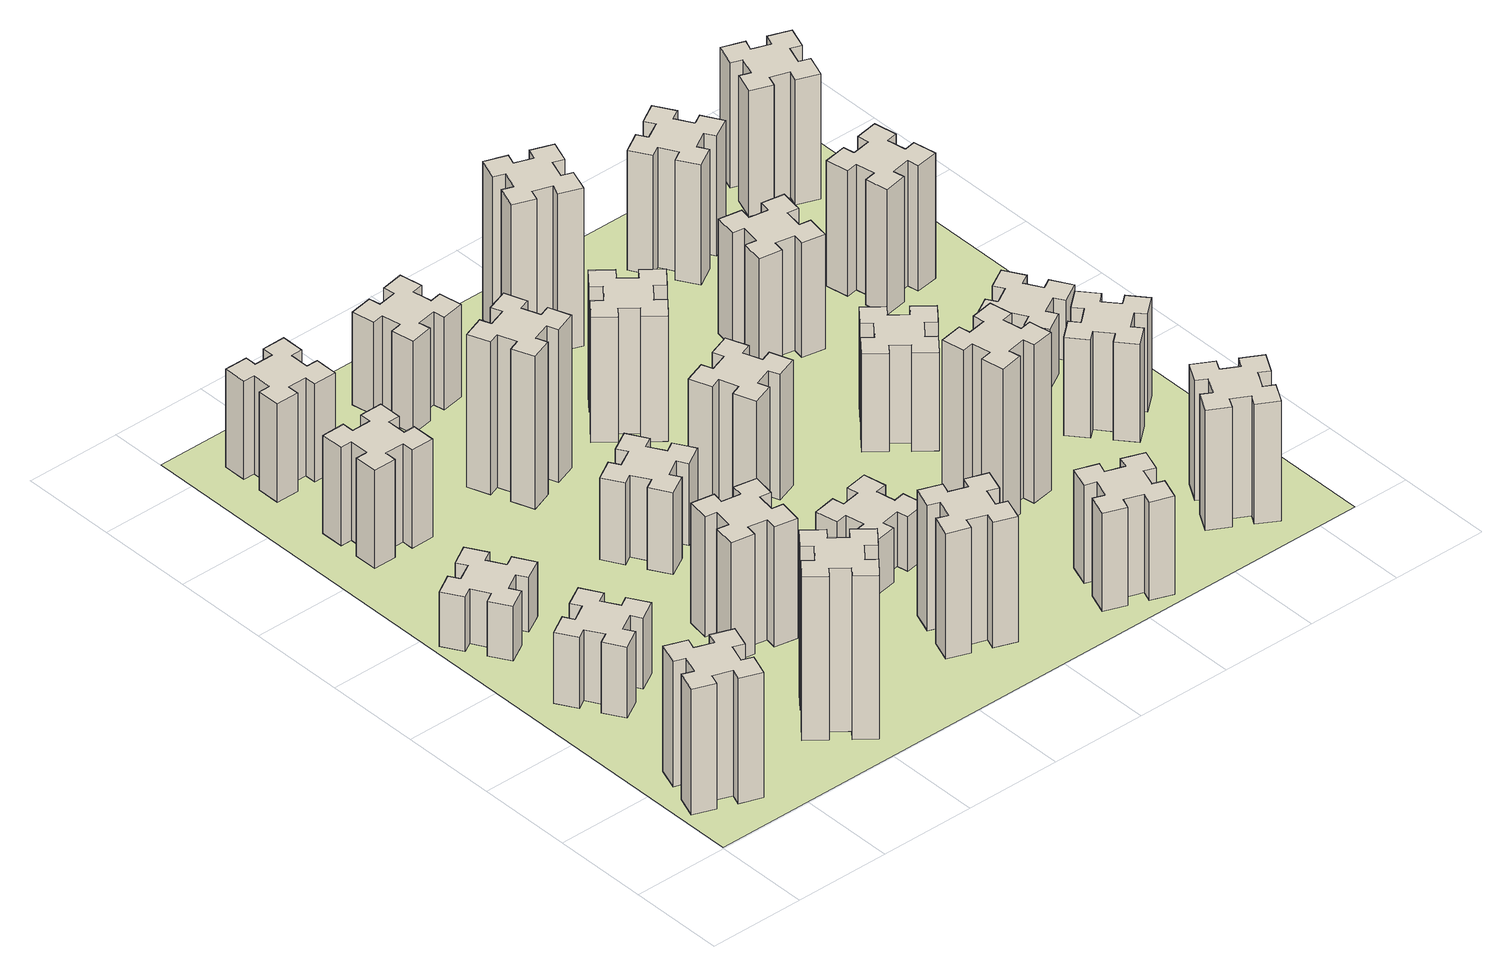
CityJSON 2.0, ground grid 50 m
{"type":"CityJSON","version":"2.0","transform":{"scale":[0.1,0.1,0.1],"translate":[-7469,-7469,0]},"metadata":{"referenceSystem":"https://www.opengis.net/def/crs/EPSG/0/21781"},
"CityObjects":{
"building1":{"type":"Building","attributes":{"class":"1000","function":"1000","usage":"1000","yearOfConstruction":2016,"roofType":"1000","measuredHeight":69,"storeysAboveGround":30,"storeysBelowGround":0},"geometry":[{"type":"Solid","lod":"1","boundaries":[[[[0,1,2,3,4,5,6,7,8,9,10,11,12,13,14,15,16,17,18,19]],[[17,16,20,21]],[[16,15,22,20]],[[15,14,23,22]],[[14,13,24,23]],[[13,12,25,24]],[[12,11,26,25]],[[11,10,27,26]],[[10,9,28,27]],[[9,8,29,28]],[[8,7,30,29]],[[7,6,31,30]],[[6,5,32,31]],[[5,4,33,32]],[[4,3,34,33]],[[3,2,35,34]],[[2,1,36,35]],[[1,0,37,36]],[[0,19,38,37]],[[19,18,39,38]],[[18,17,21,39]],[[24,25,26,27,28,29,30,31,32,33,34,35,36,37,38,39,21,20,22,23]]]]}]},
"building2":{"type":"Building","attributes":{"class":"1000","function":"1000","usage":"1000","yearOfConstruction":2016,"roofType":"1000","measuredHeight":39,"storeysAboveGround":30,"storeysBelowGround":0},"geometry":[{"type":"Solid","lod":"1","boundaries":[[[[40,41,42,43,44,45,46,47,48,49,50,51,52,53,54,55,56,57,58,59]],[[57,56,60,61]],[[56,55,62,60]],[[55,54,63,62]],[[54,53,64,63]],[[53,52,65,64]],[[52,51,66,65]],[[51,50,67,66]],[[50,49,68,67]],[[49,48,69,68]],[[48,47,70,69]],[[47,46,71,70]],[[46,45,72,71]],[[45,44,73,72]],[[44,43,74,73]],[[43,42,75,74]],[[42,41,76,75]],[[41,40,77,76]],[[40,59,78,77]],[[59,58,79,78]],[[58,57,61,79]],[[64,65,66,67,68,69,70,71,72,73,74,75,76,77,78,79,61,60,62,63]]]]}]},
"building3":{"type":"Building","attributes":{"class":"1000","function":"1000","usage":"1000","yearOfConstruction":2016,"roofType":"1000","measuredHeight":30,"storeysAboveGround":30,"storeysBelowGround":0},"geometry":[{"type":"Solid","lod":"1","boundaries":[[[[80,81,82,83,84,85,86,87,88,89,90,91,92,93,94,95,96,97,98,99]],[[97,96,100,101]],[[96,95,102,100]],[[95,94,103,102]],[[94,93,104,103]],[[93,92,105,104]],[[92,91,106,105]],[[91,90,107,106]],[[90,89,108,107]],[[89,88,109,108]],[[88,87,110,109]],[[87,86,111,110]],[[86,85,112,111]],[[85,84,113,112]],[[84,83,114,113]],[[83,82,115,114]],[[82,81,116,115]],[[81,80,117,116]],[[80,99,118,117]],[[99,98,119,118]],[[98,97,101,119]],[[104,105,106,107,108,109,110,111,112,113,114,115,116,117,118,119,101,100,102,103]]]]}]},
"building4":{"type":"Building","attributes":{"class":"1000","function":"1000","usage":"1000","yearOfConstruction":2016,"roofType":"1000","measuredHeight":90,"storeysAboveGround":30,"storeysBelowGround":0},"geometry":[{"type":"Solid","lod":"1","boundaries":[[[[120,121,122,123,124,125,126,127,128,129,130,131,132,133,134,135,136,137,138,139]],[[137,136,140,141]],[[136,135,142,140]],[[135,134,143,142]],[[134,133,144,143]],[[133,132,145,144]],[[132,131,146,145]],[[131,130,147,146]],[[130,129,148,147]],[[129,128,149,148]],[[128,127,150,149]],[[127,126,151,150]],[[126,125,152,151]],[[125,124,153,152]],[[124,123,154,153]],[[123,122,155,154]],[[122,121,156,155]],[[121,120,157,156]],[[120,139,158,157]],[[139,138,159,158]],[[138,137,141,159]],[[144,145,146,147,148,149,150,151,152,153,154,155,156,157,158,159,141,140,142,143]]]]}]},
"building5":{"type":"Building","attributes":{"class":"1000","function":"1000","usage":"1000","yearOfConstruction":2016,"roofType":"1000","measuredHeight":54,"storeysAboveGround":30,"storeysBelowGround":0},"geometry":[{"type":"Solid","lod":"1","boundaries":[[[[160,161,162,163,164,165,166,167,168,169,170,171,172,173,174,175,176,177,178,179]],[[177,176,180,181]],[[176,175,182,180]],[[175,174,183,182]],[[174,173,184,183]],[[173,172,185,184]],[[172,171,186,185]],[[171,170,187,186]],[[170,169,188,187]],[[169,168,189,188]],[[168,167,190,189]],[[167,166,191,190]],[[166,165,192,191]],[[165,164,193,192]],[[164,163,194,193]],[[163,162,195,194]],[[162,161,196,195]],[[161,160,197,196]],[[160,179,198,197]],[[179,178,199,198]],[[178,177,181,199]],[[184,185,186,187,188,189,190,191,192,193,194,195,196,197,198,199,181,180,182,183]]]]}]},
"building6":{"type":"Building","attributes":{"class":"1000","function":"1000","usage":"1000","yearOfConstruction":2016,"roofType":"1000","measuredHeight":54,"storeysAboveGround":30,"storeysBelowGround":0},"geometry":[{"type":"Solid","lod":"1","boundaries":[[[[200,201,202,203,204,205,206,207,208,209,210,211,212,213,214,215,216,217,218,219]],[[217,216,220,221]],[[216,215,222,220]],[[215,214,223,222]],[[214,213,224,223]],[[213,212,225,224]],[[212,211,226,225]],[[211,210,227,226]],[[210,209,228,227]],[[209,208,229,228]],[[208,207,230,229]],[[207,206,231,230]],[[206,205,232,231]],[[205,204,233,232]],[[204,203,234,233]],[[203,202,235,234]],[[202,201,236,235]],[[201,200,237,236]],[[200,219,238,237]],[[219,218,239,238]],[[218,217,221,239]],[[224,225,226,227,228,229,230,231,232,233,234,235,236,237,238,239,221,220,222,223]]]]}]},
"building7":{"type":"Building","attributes":{"class":"1000","function":"1000","usage":"1000","yearOfConstruction":2016,"roofType":"1000","measuredHeight":66,"storeysAboveGround":30,"storeysBelowGround":0},"geometry":[{"type":"Solid","lod":"1","boundaries":[[[[240,241,242,243,244,245,246,247,248,249,250,251,252,253,254,255,256,257,258,259]],[[257,256,260,261]],[[256,255,262,260]],[[255,254,263,262]],[[254,253,264,263]],[[253,252,265,264]],[[252,251,266,265]],[[251,250,267,266]],[[250,249,268,267]],[[249,248,269,268]],[[248,247,270,269]],[[247,246,271,270]],[[246,245,272,271]],[[245,244,273,272]],[[244,243,274,273]],[[243,242,275,274]],[[242,241,276,275]],[[241,240,277,276]],[[240,259,278,277]],[[259,258,279,278]],[[258,257,261,279]],[[264,265,266,267,268,269,270,271,272,273,274,275,276,277,278,279,261,260,262,263]]]]}]},
"building8":{"type":"Building","attributes":{"class":"1000","function":"1000","usage":"1000","yearOfConstruction":2016,"roofType":"1000","measuredHeight":45,"storeysAboveGround":30,"storeysBelowGround":0},"geometry":[{"type":"Solid","lod":"1","boundaries":[[[[280,281,282,283,284,285,286,287,288,289,290,291,292,293,294,295,296,297,298,299]],[[297,296,300,301]],[[296,295,302,300]],[[295,294,303,302]],[[294,293,304,303]],[[293,292,305,304]],[[292,291,306,305]],[[291,290,307,306]],[[290,289,308,307]],[[289,288,309,308]],[[288,287,310,309]],[[287,286,311,310]],[[286,285,312,311]],[[285,284,313,312]],[[284,283,314,313]],[[283,282,315,314]],[[282,281,316,315]],[[281,280,317,316]],[[280,299,318,317]],[[299,298,319,318]],[[298,297,301,319]],[[304,305,306,307,308,309,310,311,312,313,314,315,316,317,318,319,301,300,302,303]]]]}]},
"building9":{"type":"Building","attributes":{"class":"1000","function":"1000","usage":"1000","yearOfConstruction":2016,"roofType":"1000","measuredHeight":84,"storeysAboveGround":30,"storeysBelowGround":0},"geometry":[{"type":"Solid","lod":"1","boundaries":[[[[320,321,322,323,324,325,326,327,328,329,330,331,332,333,334,335,336,337,338,339]],[[337,336,340,341]],[[336,335,342,340]],[[335,334,343,342]],[[334,333,344,343]],[[333,332,345,344]],[[332,331,346,345]],[[331,330,347,346]],[[330,329,348,347]],[[329,328,349,348]],[[328,327,350,349]],[[327,326,351,350]],[[326,325,352,351]],[[325,324,353,352]],[[324,323,354,353]],[[323,322,355,354]],[[322,321,356,355]],[[321,320,357,356]],[[320,339,358,357]],[[339,338,359,358]],[[338,337,341,359]],[[344,345,346,347,348,349,350,351,352,353,354,355,356,357,358,359,341,340,342,343]]]]}]},
"building10":{"type":"Building","attributes":{"class":"1000","function":"1000","usage":"1000","yearOfConstruction":2016,"roofType":"1000","measuredHeight":69,"storeysAboveGround":30,"storeysBelowGround":0},"geometry":[{"type":"Solid","lod":"1","boundaries":[[[[360,361,362,363,364,365,366,367,368,369,370,371,372,373,374,375,376,377,378,379]],[[377,376,380,381]],[[376,375,382,380]],[[375,374,383,382]],[[374,373,384,383]],[[373,372,385,384]],[[372,371,386,385]],[[371,370,387,386]],[[370,369,388,387]],[[369,368,389,388]],[[368,367,390,389]],[[367,366,391,390]],[[366,365,392,391]],[[365,364,393,392]],[[364,363,394,393]],[[363,362,395,394]],[[362,361,396,395]],[[361,360,397,396]],[[360,379,398,397]],[[379,378,399,398]],[[378,377,381,399]],[[384,385,386,387,388,389,390,391,392,393,394,395,396,397,398,399,381,380,382,383]]]]}]},
"building11":{"type":"Building","attributes":{"class":"1000","function":"1000","usage":"1000","yearOfConstruction":2016,"roofType":"1000","measuredHeight":51,"storeysAboveGround":30,"storeysBelowGround":0},"geometry":[{"type":"Solid","lod":"1","boundaries":[[[[400,401,402,403,404,405,406,407,408,409,410,411,412,413,414,415,416,417,418,419]],[[417,416,420,421]],[[416,415,422,420]],[[415,414,423,422]],[[414,413,424,423]],[[413,412,425,424]],[[412,411,426,425]],[[411,410,427,426]],[[410,409,428,427]],[[409,408,429,428]],[[408,407,430,429]],[[407,406,431,430]],[[406,405,432,431]],[[405,404,433,432]],[[404,403,434,433]],[[403,402,435,434]],[[402,401,436,435]],[[401,400,437,436]],[[400,419,438,437]],[[419,418,439,438]],[[418,417,421,439]],[[424,425,426,427,428,429,430,431,432,433,434,435,436,437,438,439,421,420,422,423]]]]}]},
"building12":{"type":"Building","attributes":{"class":"1000","function":"1000","usage":"1000","yearOfConstruction":2016,"roofType":"1000","measuredHeight":30,"storeysAboveGround":30,"storeysBelowGround":0},"geometry":[{"type":"Solid","lod":"1","boundaries":[[[[440,441,442,443,444,445,446,447,448,449,450,451,452,453,454,455,456,457,458,459]],[[457,456,460,461]],[[456,455,462,460]],[[455,454,463,462]],[[454,453,464,463]],[[453,452,465,464]],[[452,451,466,465]],[[451,450,467,466]],[[450,449,468,467]],[[449,448,469,468]],[[448,447,470,469]],[[447,446,471,470]],[[446,445,472,471]],[[445,444,473,472]],[[444,443,474,473]],[[443,442,475,474]],[[442,441,476,475]],[[441,440,477,476]],[[440,459,478,477]],[[459,458,479,478]],[[458,457,461,479]],[[464,465,466,467,468,469,470,471,472,473,474,475,476,477,478,479,461,460,462,463]]]]}]},
"building13":{"type":"Building","attributes":{"class":"1000","function":"1000","usage":"1000","yearOfConstruction":2016,"roofType":"1000","measuredHeight":69,"storeysAboveGround":30,"storeysBelowGround":0},"geometry":[{"type":"Solid","lod":"1","boundaries":[[[[480,481,482,483,484,485,486,487,488,489,490,491,492,493,494,495,496,497,498,499]],[[497,496,500,501]],[[496,495,502,500]],[[495,494,503,502]],[[494,493,504,503]],[[493,492,505,504]],[[492,491,506,505]],[[491,490,507,506]],[[490,489,508,507]],[[489,488,509,508]],[[488,487,510,509]],[[487,486,511,510]],[[486,485,512,511]],[[485,484,513,512]],[[484,483,514,513]],[[483,482,515,514]],[[482,481,516,515]],[[481,480,517,516]],[[480,499,518,517]],[[499,498,519,518]],[[498,497,501,519]],[[504,505,506,507,508,509,510,511,512,513,514,515,516,517,518,519,501,500,502,503]]]]}]},
"building14":{"type":"Building","attributes":{"class":"1000","function":"1000","usage":"1000","yearOfConstruction":2016,"roofType":"1000","measuredHeight":69,"storeysAboveGround":30,"storeysBelowGround":0},"geometry":[{"type":"Solid","lod":"1","boundaries":[[[[520,521,522,523,524,525,526,527,528,529,530,531,532,533,534,535,536,537,538,539]],[[537,536,540,541]],[[536,535,542,540]],[[535,534,543,542]],[[534,533,544,543]],[[533,532,545,544]],[[532,531,546,545]],[[531,530,547,546]],[[530,529,548,547]],[[529,528,549,548]],[[528,527,550,549]],[[527,526,551,550]],[[526,525,552,551]],[[525,524,553,552]],[[524,523,554,553]],[[523,522,555,554]],[[522,521,556,555]],[[521,520,557,556]],[[520,539,558,557]],[[539,538,559,558]],[[538,537,541,559]],[[544,545,546,547,548,549,550,551,552,553,554,555,556,557,558,559,541,540,542,543]]]]}]},
"building15":{"type":"Building","attributes":{"class":"1000","function":"1000","usage":"1000","yearOfConstruction":2016,"roofType":"1000","measuredHeight":54,"storeysAboveGround":30,"storeysBelowGround":0},"geometry":[{"type":"Solid","lod":"1","boundaries":[[[[560,561,562,563,564,565,566,567,568,569,570,571,572,573,574,575,576,577,578,579]],[[577,576,580,581]],[[576,575,582,580]],[[575,574,583,582]],[[574,573,584,583]],[[573,572,585,584]],[[572,571,586,585]],[[571,570,587,586]],[[570,569,588,587]],[[569,568,589,588]],[[568,567,590,589]],[[567,566,591,590]],[[566,565,592,591]],[[565,564,593,592]],[[564,563,594,593]],[[563,562,595,594]],[[562,561,596,595]],[[561,560,597,596]],[[560,579,598,597]],[[579,578,599,598]],[[578,577,581,599]],[[584,585,586,587,588,589,590,591,592,593,594,595,596,597,598,599,581,580,582,583]]]]}]},
"building16":{"type":"Building","attributes":{"class":"1000","function":"1000","usage":"1000","yearOfConstruction":2016,"roofType":"1000","measuredHeight":87,"storeysAboveGround":30,"storeysBelowGround":0},"geometry":[{"type":"Solid","lod":"1","boundaries":[[[[600,601,602,603,604,605,606,607,608,609,610,611,612,613,614,615,616,617,618,619]],[[617,616,620,621]],[[616,615,622,620]],[[615,614,623,622]],[[614,613,624,623]],[[613,612,625,624]],[[612,611,626,625]],[[611,610,627,626]],[[610,609,628,627]],[[609,608,629,628]],[[608,607,630,629]],[[607,606,631,630]],[[606,605,632,631]],[[605,604,633,632]],[[604,603,634,633]],[[603,602,635,634]],[[602,601,636,635]],[[601,600,637,636]],[[600,619,638,637]],[[619,618,639,638]],[[618,617,621,639]],[[624,625,626,627,628,629,630,631,632,633,634,635,636,637,638,639,621,620,622,623]]]]}]},
"building17":{"type":"Building","attributes":{"class":"1000","function":"1000","usage":"1000","yearOfConstruction":2016,"roofType":"1000","measuredHeight":87,"storeysAboveGround":30,"storeysBelowGround":0},"geometry":[{"type":"Solid","lod":"1","boundaries":[[[[640,641,642,643,644,645,646,647,648,649,650,651,652,653,654,655,656,657,658,659]],[[657,656,660,661]],[[656,655,662,660]],[[655,654,663,662]],[[654,653,664,663]],[[653,652,665,664]],[[652,651,666,665]],[[651,650,667,666]],[[650,649,668,667]],[[649,648,669,668]],[[648,647,670,669]],[[647,646,671,670]],[[646,645,672,671]],[[645,644,673,672]],[[644,643,674,673]],[[643,642,675,674]],[[642,641,676,675]],[[641,640,677,676]],[[640,659,678,677]],[[659,658,679,678]],[[658,657,661,679]],[[664,665,666,667,668,669,670,671,672,673,674,675,676,677,678,679,661,660,662,663]]]]}]},
"building18":{"type":"Building","attributes":{"class":"1000","function":"1000","usage":"1000","yearOfConstruction":2016,"roofType":"1000","measuredHeight":54,"storeysAboveGround":30,"storeysBelowGround":0},"geometry":[{"type":"Solid","lod":"1","boundaries":[[[[680,681,682,683,684,685,686,687,688,689,690,691,692,693,694,695,696,697,698,699]],[[697,696,700,701]],[[696,695,702,700]],[[695,694,703,702]],[[694,693,704,703]],[[693,692,705,704]],[[692,691,706,705]],[[691,690,707,706]],[[690,689,708,707]],[[689,688,709,708]],[[688,687,710,709]],[[687,686,711,710]],[[686,685,712,711]],[[685,684,713,712]],[[684,683,714,713]],[[683,682,715,714]],[[682,681,716,715]],[[681,680,717,716]],[[680,699,718,717]],[[699,698,719,718]],[[698,697,701,719]],[[704,705,706,707,708,709,710,711,712,713,714,715,716,717,718,719,701,700,702,703]]]]}]},
"building19":{"type":"Building","attributes":{"class":"1000","function":"1000","usage":"1000","yearOfConstruction":2016,"roofType":"1000","measuredHeight":63,"storeysAboveGround":30,"storeysBelowGround":0},"geometry":[{"type":"Solid","lod":"1","boundaries":[[[[720,721,722,723,724,725,726,727,728,729,730,731,732,733,734,735,736,737,738,739]],[[737,736,740,741]],[[736,735,742,740]],[[735,734,743,742]],[[734,733,744,743]],[[733,732,745,744]],[[732,731,746,745]],[[731,730,747,746]],[[730,729,748,747]],[[729,728,749,748]],[[728,727,750,749]],[[727,726,751,750]],[[726,725,752,751]],[[725,724,753,752]],[[724,723,754,753]],[[723,722,755,754]],[[722,721,756,755]],[[721,720,757,756]],[[720,739,758,757]],[[739,738,759,758]],[[738,737,741,759]],[[744,745,746,747,748,749,750,751,752,753,754,755,756,757,758,759,741,740,742,743]]]]}]},
"building20":{"type":"Building","attributes":{"class":"1000","function":"1000","usage":"1000","yearOfConstruction":2016,"roofType":"1000","measuredHeight":66,"storeysAboveGround":30,"storeysBelowGround":0},"geometry":[{"type":"Solid","lod":"1","boundaries":[[[[760,761,762,763,764,765,766,767,768,769,770,771,772,773,774,775,776,777,778,779]],[[777,776,780,781]],[[776,775,782,780]],[[775,774,783,782]],[[774,773,784,783]],[[773,772,785,784]],[[772,771,786,785]],[[771,770,787,786]],[[770,769,788,787]],[[769,768,789,788]],[[768,767,790,789]],[[767,766,791,790]],[[766,765,792,791]],[[765,764,793,792]],[[764,763,794,793]],[[763,762,795,794]],[[762,761,796,795]],[[761,760,797,796]],[[760,779,798,797]],[[779,778,799,798]],[[778,777,781,799]],[[784,785,786,787,788,789,790,791,792,793,794,795,796,797,798,799,781,780,782,783]]]]}]},
"building21":{"type":"Building","attributes":{"class":"1000","function":"1000","usage":"1000","yearOfConstruction":2016,"roofType":"1000","measuredHeight":66,"storeysAboveGround":30,"storeysBelowGround":0},"geometry":[{"type":"Solid","lod":"1","boundaries":[[[[800,801,802,803,804,805,806,807,808,809,810,811,812,813,814,815,816,817,818,819]],[[817,816,820,821]],[[816,815,822,820]],[[815,814,823,822]],[[814,813,824,823]],[[813,812,825,824]],[[812,811,826,825]],[[811,810,827,826]],[[810,809,828,827]],[[809,808,829,828]],[[808,807,830,829]],[[807,806,831,830]],[[806,805,832,831]],[[805,804,833,832]],[[804,803,834,833]],[[803,802,835,834]],[[802,801,836,835]],[[801,800,837,836]],[[800,819,838,837]],[[819,818,839,838]],[[818,817,821,839]],[[824,825,826,827,828,829,830,831,832,833,834,835,836,837,838,839,821,820,822,823]]]]}]},
"building22":{"type":"Building","attributes":{"class":"1000","function":"1000","usage":"1000","yearOfConstruction":2016,"roofType":"1000","measuredHeight":54,"storeysAboveGround":30,"storeysBelowGround":0},"geometry":[{"type":"Solid","lod":"1","boundaries":[[[[840,841,842,843,844,845,846,847,848,849,850,851,852,853,854,855,856,857,858,859]],[[857,856,860,861]],[[856,855,862,860]],[[855,854,863,862]],[[854,853,864,863]],[[853,852,865,864]],[[852,851,866,865]],[[851,850,867,866]],[[850,849,868,867]],[[849,848,869,868]],[[848,847,870,869]],[[847,846,871,870]],[[846,845,872,871]],[[845,844,873,872]],[[844,843,874,873]],[[843,842,875,874]],[[842,841,876,875]],[[841,840,877,876]],[[840,859,878,877]],[[859,858,879,878]],[[858,857,861,879]],[[864,865,866,867,868,869,870,871,872,873,874,875,876,877,878,879,861,860,862,863]]]]}]},
"building23":{"type":"Building","attributes":{"class":"1000","function":"1000","usage":"1000","yearOfConstruction":2016,"roofType":"1000","measuredHeight":33,"storeysAboveGround":30,"storeysBelowGround":0},"geometry":[{"type":"Solid","lod":"1","boundaries":[[[[880,881,882,883,884,885,886,887,888,889,890,891,892,893,894,895,896,897,898,899]],[[897,896,900,901]],[[896,895,902,900]],[[895,894,903,902]],[[894,893,904,903]],[[893,892,905,904]],[[892,891,906,905]],[[891,890,907,906]],[[890,889,908,907]],[[889,888,909,908]],[[888,887,910,909]],[[887,886,911,910]],[[886,885,912,911]],[[885,884,913,912]],[[884,883,914,913]],[[883,882,915,914]],[[882,881,916,915]],[[881,880,917,916]],[[880,899,918,917]],[[899,898,919,918]],[[898,897,901,919]],[[904,905,906,907,908,909,910,911,912,913,914,915,916,917,918,919,901,900,902,903]]]]}]},
"building24":{"type":"Building","attributes":{"class":"1000","function":"1000","usage":"1000","yearOfConstruction":2016,"roofType":"1000","measuredHeight":69,"storeysAboveGround":30,"storeysBelowGround":0},"geometry":[{"type":"Solid","lod":"1","boundaries":[[[[920,921,922,923,924,925,926,927,928,929,930,931,932,933,934,935,936,937,938,939]],[[937,936,940,941]],[[936,935,942,940]],[[935,934,943,942]],[[934,933,944,943]],[[933,932,945,944]],[[932,931,946,945]],[[931,930,947,946]],[[930,929,948,947]],[[929,928,949,948]],[[928,927,950,949]],[[927,926,951,950]],[[926,925,952,951]],[[925,924,953,952]],[[924,923,954,953]],[[923,922,955,954]],[[922,921,956,955]],[[921,920,957,956]],[[920,939,958,957]],[[939,938,959,958]],[[938,937,941,959]],[[944,945,946,947,948,949,950,951,952,953,954,955,956,957,958,959,941,940,942,943]]]]}]},
"building25":{"type":"Building","attributes":{"class":"1000","function":"1000","usage":"1000","yearOfConstruction":2016,"roofType":"1000","measuredHeight":69,"storeysAboveGround":30,"storeysBelowGround":0},"geometry":[{"type":"Solid","lod":"1","boundaries":[[[[960,961,962,963,964,965,966,967,968,969,970,971,972,973,974,975,976,977,978,979]],[[977,976,980,981]],[[976,975,982,980]],[[975,974,983,982]],[[974,973,984,983]],[[973,972,985,984]],[[972,971,986,985]],[[971,970,987,986]],[[970,969,988,987]],[[969,968,989,988]],[[968,967,990,989]],[[967,966,991,990]],[[966,965,992,991]],[[965,964,993,992]],[[964,963,994,993]],[[963,962,995,994]],[[962,961,996,995]],[[961,960,997,996]],[[960,979,998,997]],[[979,978,999,998]],[[978,977,981,999]],[[984,985,986,987,988,989,990,991,992,993,994,995,996,997,998,999,981,980,982,983]]]]}]},
"landuse1":{"type":"LandUse","attributes":{"name":"plot1","function":"1010"},"geometry":[{"type":"MultiSurface","lod":"1","boundaries":[[[1000,1001,1002,1003]]]}]}
},
"vertices":[
[191,289,0],[285,255,0],[264,199,0],[377,157,0],[418,270,0],[362,291,0],[396,385,0],[452,364,0],[493,477,0],[380,518,0],[360,462,0],[266,496,0],[287,552,0],[174,593,0],[133,480,0],[189,460,0],[155,366,0],[99,387,0],[57,274,0],[170,233,0],[155,366,690],[99,387,690],[189,460,690],[133,480,690],[174,593,690],[287,552,690],[266,496,690],[360,462,690],[380,518,690],[493,477,690],[452,364,690],[396,385,690],[362,291,690],[418,270,690],[377,157,690],[264,199,690],[285,255,690],[191,289,690],[170,233,690],[57,274,690],
[364,1336,0],[277,1286,0],[247,1338,0],[143,1278,0],[203,1174,0],[255,1204,0],[305,1117,0],[253,1087,0],[313,983,0],[417,1043,0],[387,1095,0],[474,1145,0],[504,1093,0],[608,1153,0],[548,1257,0],[496,1227,0],[446,1314,0],[498,1344,0],[438,1448,0],[334,1388,0],[446,1314,390],[498,1344,390],[496,1227,390],[548,1257,390],[608,1153,390],[504,1093,390],[474,1145,390],[387,1095,390],[417,1043,390],[313,983,390],[253,1087,390],[305,1117,390],[255,1204,390],[203,1174,390],[143,1278,390],[247,1338,390],[277,1286,390],[364,1336,390],[334,1388,390],[438,1448,390],
[287,1735,0],[374,1785,0],[404,1733,0],[508,1793,0],[448,1897,0],[396,1867,0],[346,1954,0],[398,1984,0],[338,2088,0],[234,2028,0],[264,1976,0],[177,1926,0],[147,1978,0],[43,1918,0],[103,1814,0],[155,1844,0],[205,1757,0],[153,1727,0],[213,1623,0],[317,1683,0],[205,1757,300],[153,1727,300],[155,1844,300],[103,1814,300],[43,1918,300],[147,1978,300],[177,1926,300],[264,1976,300],[234,2028,300],[338,2088,300],[398,1984,300],[346,1954,300],[396,1867,300],[448,1897,300],[508,1793,300],[404,1733,300],[374,1785,300],[287,1735,300],[317,1683,300],[213,1623,300],
[963,484,0],[899,408,0],[853,446,0],[776,354,0],[868,277,0],[906,323,0],[983,259,0],[944,213,0],[1036,136,0],[1113,228,0],[1067,266,0],[1132,343,0],[1178,304,0],[1255,396,0],[1163,473,0],[1124,427,0],[1048,492,0],[1086,538,0],[994,615,0],[917,523,0],[1048,492,900],[1086,538,900],[1124,427,900],[1163,473,900],[1255,396,900],[1178,304,900],[1132,343,900],[1067,266,900],[1113,228,900],[1036,136,900],[944,213,900],[983,259,900],[906,323,900],[868,277,900],[776,354,900],[853,446,900],[899,408,900],[963,484,900],[917,523,900],[994,615,900],
[485,2645,0],[485,2745,0],[545,2745,0],[545,2865,0],[425,2865,0],[425,2805,0],[325,2805,0],[325,2865,0],[205,2865,0],[205,2745,0],[265,2745,0],[265,2645,0],[205,2645,0],[205,2525,0],[325,2525,0],[325,2585,0],[425,2585,0],[425,2525,0],[545,2525,0],[545,2645,0],[425,2585,540],[425,2525,540],[325,2585,540],[325,2525,540],[205,2525,540],[205,2645,540],[265,2645,540],[265,2745,540],[205,2745,540],[205,2865,540],[325,2865,540],[325,2805,540],[425,2805,540],[425,2865,540],[545,2865,540],[545,2745,540],[485,2745,540],[485,2645,540],[545,2645,540],[545,2525,540],
[485,3285,0],[485,3385,0],[545,3385,0],[545,3505,0],[425,3505,0],[425,3445,0],[325,3445,0],[325,3505,0],[205,3505,0],[205,3385,0],[265,3385,0],[265,3285,0],[205,3285,0],[205,3165,0],[325,3165,0],[325,3225,0],[425,3225,0],[425,3165,0],[545,3165,0],[545,3285,0],[425,3225,540],[425,3165,540],[325,3225,540],[325,3165,540],[205,3165,540],[205,3285,540],[265,3285,540],[265,3385,540],[205,3385,540],[205,3505,540],[325,3505,540],[325,3445,540],[425,3445,540],[425,3505,540],[545,3505,540],[545,3385,540],[485,3385,540],[485,3285,540],[545,3285,540],[545,3165,540],
[1184,1215,0],[1085,1232,0],[1096,1291,0],[977,1312,0],[957,1194,0],[1016,1184,0],[998,1085,0],[939,1096,0],[918,977,0],[1037,957,0],[1047,1016,0],[1145,998,0],[1135,939,0],[1253,918,0],[1274,1037,0],[1215,1047,0],[1232,1145,0],[1291,1135,0],[1312,1253,0],[1194,1274,0],[1232,1145,660],[1291,1135,660],[1215,1047,660],[1274,1037,660],[1253,918,660],[1135,939,660],[1145,998,660],[1047,1016,660],[1037,957,660],[918,977,660],[939,1096,660],[998,1085,660],[1016,1184,660],[957,1194,660],[977,1312,660],[1096,1291,660],[1085,1232,660],[1184,1215,660],[1194,1274,660],[1312,1253,660],
[1095,1844,0],[1145,1757,0],[1093,1727,0],[1153,1623,0],[1257,1683,0],[1227,1735,0],[1314,1785,0],[1344,1733,0],[1448,1793,0],[1388,1897,0],[1336,1867,0],[1286,1954,0],[1338,1984,0],[1278,2088,0],[1174,2028,0],[1204,1976,0],[1117,1926,0],[1087,1978,0],[983,1918,0],[1043,1814,0],[1117,1926,450],[1087,1978,450],[1204,1976,450],[1174,2028,450],[1278,2088,450],[1338,1984,450],[1286,1954,450],[1336,1867,450],[1388,1897,450],[1448,1793,450],[1344,1733,450],[1314,1785,450],[1227,1735,450],[1257,1683,450],[1153,1623,450],[1093,1727,450],[1145,1757,450],[1095,1844,450],[1043,1814,450],[983,1918,450],
[1125,2716,0],[1031,2682,0],[1010,2738,0],[897,2697,0],[939,2584,0],[995,2605,0],[1029,2511,0],[973,2490,0],[1014,2377,0],[1127,2419,0],[1106,2475,0],[1200,2509,0],[1220,2453,0],[1333,2494,0],[1292,2607,0],[1236,2586,0],[1202,2680,0],[1258,2700,0],[1217,2813,0],[1104,2772,0],[1202,2680,840],[1258,2700,840],[1236,2586,840],[1292,2607,840],[1333,2494,840],[1220,2453,840],[1200,2509,840],[1106,2475,840],[1127,2419,840],[1014,2377,840],[973,2490,840],[1029,2511,840],[995,2605,840],[939,2584,840],[897,2697,840],[1010,2738,840],[1031,2682,840],[1125,2716,840],[1104,2772,840],[1217,2813,840],
[1771,389,0],[1865,355,0],[1844,299,0],[1957,257,0],[1998,370,0],[1942,391,0],[1976,485,0],[2032,464,0],[2073,577,0],[1960,618,0],[1940,562,0],[1846,596,0],[1867,652,0],[1754,693,0],[1713,580,0],[1769,560,0],[1735,466,0],[1679,487,0],[1637,374,0],[1750,333,0],[1735,466,690],[1679,487,690],[1769,560,690],[1713,580,690],[1754,693,690],[1867,652,690],[1846,596,690],[1940,562,690],[1960,618,690],[2073,577,690],[2032,464,690],[1976,485,690],[1942,391,690],[1998,370,690],[1957,257,690],[1844,299,690],[1865,355,690],[1771,389,690],[1750,333,690],[1637,374,690],
[1232,3305,0],[1215,3404,0],[1274,3414,0],[1253,3532,0],[1135,3511,0],[1145,3452,0],[1047,3435,0],[1037,3494,0],[918,3473,0],[939,3355,0],[998,3365,0],[1016,3267,0],[957,3257,0],[977,3138,0],[1096,3159,0],[1085,3218,0],[1184,3236,0],[1194,3177,0],[1312,3197,0],[1291,3316,0],[1184,3236,510],[1194,3177,510],[1085,3218,510],[1096,3159,510],[977,3138,510],[957,3257,510],[1016,3267,510],[998,3365,510],[939,3355,510],[918,3473,510],[1037,3494,510],[1047,3435,510],[1145,3452,510],[1135,3511,510],[1253,3532,510],[1274,3414,510],[1215,3404,510],[1232,3305,510],[1291,3316,510],[1312,3197,510],
[1825,998,0],[1924,1016,0],[1934,957,0],[2052,977,0],[2031,1096,0],[1972,1085,0],[1955,1184,0],[2014,1194,0],[1993,1312,0],[1875,1291,0],[1885,1232,0],[1787,1215,0],[1777,1274,0],[1658,1253,0],[1679,1135,0],[1738,1145,0],[1756,1047,0],[1697,1037,0],[1717,918,0],[1836,939,0],[1756,1047,300],[1697,1037,300],[1738,1145,300],[1679,1135,300],[1658,1253,300],[1777,1274,300],[1787,1215,300],[1885,1232,300],[1875,1291,300],[1993,1312,300],[2014,1194,300],[1955,1184,300],[1972,1085,300],[2031,1096,300],[2052,977,300],[1934,957,300],[1924,1016,300],[1825,998,300],[1836,939,300],[1717,918,300],
[1746,1735,0],[1840,1769,0],[1860,1713,0],[1973,1754,0],[1932,1867,0],[1876,1846,0],[1842,1940,0],[1898,1960,0],[1857,2073,0],[1744,2032,0],[1765,1976,0],[1671,1942,0],[1650,1998,0],[1537,1957,0],[1579,1844,0],[1635,1865,0],[1669,1771,0],[1613,1750,0],[1654,1637,0],[1767,1679,0],[1669,1771,690],[1613,1750,690],[1635,1865,690],[1579,1844,690],[1537,1957,690],[1650,1998,690],[1671,1942,690],[1765,1976,690],[1744,2032,690],[1857,2073,690],[1898,1960,690],[1842,1940,690],[1876,1846,690],[1932,1867,690],[1973,1754,690],[1860,1713,690],[1840,1769,690],[1746,1735,690],[1767,1679,690],[1654,1637,690],
[1807,2486,0],[1872,2563,0],[1918,2524,0],[1995,2616,0],[1903,2693,0],[1864,2647,0],[1788,2712,0],[1826,2758,0],[1734,2835,0],[1657,2743,0],[1703,2704,0],[1639,2628,0],[1593,2666,0],[1516,2574,0],[1608,2497,0],[1646,2543,0],[1723,2479,0],[1684,2433,0],[1776,2356,0],[1853,2448,0],[1723,2479,690],[1684,2433,690],[1646,2543,690],[1608,2497,690],[1516,2574,690],[1593,2666,690],[1639,2628,690],[1703,2704,690],[1657,2743,690],[1734,2835,690],[1826,2758,690],[1788,2712,690],[1864,2647,690],[1903,2693,690],[1995,2616,690],[1918,2524,690],[1872,2563,690],[1807,2486,690],[1853,2448,690],[1776,2356,690],
[2680,362,0],[2586,396,0],[2607,452,0],[2494,493,0],[2453,380,0],[2509,360,0],[2475,266,0],[2419,287,0],[2377,174,0],[2490,133,0],[2511,189,0],[2605,155,0],[2584,99,0],[2697,57,0],[2738,170,0],[2682,191,0],[2716,285,0],[2772,264,0],[2813,377,0],[2700,418,0],[2716,285,540],[2772,264,540],[2682,191,540],[2738,170,540],[2697,57,540],[2584,99,540],[2605,155,540],[2511,189,540],[2490,133,540],[2377,174,540],[2419,287,540],[2475,266,540],[2509,360,540],[2453,380,540],[2494,493,540],[2607,452,540],[2586,396,540],[2680,362,540],[2700,418,540],[2813,377,540],
[1942,3251,0],[1976,3345,0],[2032,3324,0],[2073,3437,0],[1960,3478,0],[1940,3422,0],[1846,3456,0],[1867,3512,0],[1754,3553,0],[1713,3440,0],[1769,3420,0],[1735,3326,0],[1679,3347,0],[1637,3234,0],[1750,3193,0],[1771,3249,0],[1865,3215,0],[1844,3159,0],[1957,3117,0],[1998,3230,0],[1865,3215,870],[1844,3159,870],[1771,3249,870],[1750,3193,870],[1637,3234,870],[1679,3347,870],[1735,3326,870],[1769,3420,870],[1713,3440,870],[1754,3553,870],[1867,3512,870],[1846,3456,870],[1940,3422,870],[1960,3478,870],[2073,3437,870],[2032,3324,870],[1976,3345,870],[1942,3251,870],[1998,3230,870],[1957,3117,870],
[2478,1145,0],[2496,1047,0],[2437,1037,0],[2457,918,0],[2576,939,0],[2565,998,0],[2664,1016,0],[2674,957,0],[2792,977,0],[2771,1096,0],[2712,1085,0],[2695,1184,0],[2754,1194,0],[2733,1312,0],[2615,1291,0],[2625,1232,0],[2527,1215,0],[2517,1274,0],[2398,1253,0],[2419,1135,0],[2527,1215,870],[2517,1274,870],[2625,1232,870],[2615,1291,870],[2733,1312,870],[2754,1194,870],[2695,1184,870],[2712,1085,870],[2771,1096,870],[2792,977,870],[2674,957,870],[2664,1016,870],[2565,998,870],[2576,939,870],[2457,918,870],[2437,1037,870],[2496,1047,870],[2478,1145,870],[2419,1135,870],[2398,1253,870],
[2647,1646,0],[2712,1723,0],[2758,1684,0],[2835,1776,0],[2743,1853,0],[2704,1807,0],[2628,1872,0],[2666,1918,0],[2574,1995,0],[2497,1903,0],[2543,1864,0],[2479,1788,0],[2433,1826,0],[2356,1734,0],[2448,1657,0],[2486,1703,0],[2563,1639,0],[2524,1593,0],[2616,1516,0],[2693,1608,0],[2563,1639,540],[2524,1593,540],[2486,1703,540],[2448,1657,540],[2356,1734,540],[2433,1826,540],[2479,1788,540],[2543,1864,540],[2497,1903,540],[2574,1995,540],[2666,1918,540],[2628,1872,540],[2704,1807,540],[2743,1853,540],[2835,1776,540],[2758,1684,540],[2712,1723,540],[2647,1646,540],[2693,1608,540],[2616,1516,540],
[2664,2695,0],[2565,2712,0],[2576,2771,0],[2457,2792,0],[2437,2674,0],[2496,2664,0],[2478,2565,0],[2419,2576,0],[2398,2457,0],[2517,2437,0],[2527,2496,0],[2625,2478,0],[2615,2419,0],[2733,2398,0],[2754,2517,0],[2695,2527,0],[2712,2625,0],[2771,2615,0],[2792,2733,0],[2674,2754,0],[2712,2625,630],[2771,2615,630],[2695,2527,630],[2754,2517,630],[2733,2398,630],[2615,2419,630],[2625,2478,630],[2527,2496,630],[2517,2437,630],[2398,2457,630],[2419,2576,630],[2478,2565,630],[2496,2664,630],[2437,2674,630],[2457,2792,630],[2576,2771,630],[2565,2712,630],[2664,2695,630],[2674,2754,630],[2792,2733,630],
[3265,474,0],[3215,387,0],[3163,417,0],[3103,313,0],[3207,253,0],[3237,305,0],[3324,255,0],[3294,203,0],[3398,143,0],[3458,247,0],[3406,277,0],[3456,364,0],[3508,334,0],[3568,438,0],[3464,498,0],[3434,446,0],[3347,496,0],[3377,548,0],[3273,608,0],[3213,504,0],[3347,496,660],[3377,548,660],[3434,446,660],[3464,498,660],[3568,438,660],[3508,334,660],[3456,364,660],[3406,277,660],[3458,247,660],[3398,143,660],[3294,203,660],[3324,255,660],[3237,305,660],[3207,253,660],[3103,313,660],[3163,417,660],[3215,387,660],[3265,474,660],[3213,504,660],[3273,608,660],
[2575,3324,0],[2625,3237,0],[2573,3207,0],[2633,3103,0],[2737,3163,0],[2707,3215,0],[2794,3265,0],[2824,3213,0],[2928,3273,0],[2868,3377,0],[2816,3347,0],[2766,3434,0],[2818,3464,0],[2758,3568,0],[2654,3508,0],[2684,3456,0],[2597,3406,0],[2567,3458,0],[2463,3398,0],[2523,3294,0],[2597,3406,660],[2567,3458,660],[2684,3456,660],[2654,3508,660],[2758,3568,660],[2818,3464,660],[2766,3434,660],[2816,3347,660],[2868,3377,660],[2928,3273,660],[2824,3213,660],[2794,3265,660],[2707,3215,660],[2737,3163,660],[2633,3103,660],[2573,3207,660],[2625,3237,660],[2575,3324,660],[2523,3294,660],[2463,3398,660],
[3219,1183,0],[3283,1106,0],[3237,1068,0],[3314,976,0],[3406,1053,0],[3368,1099,0],[3444,1163,0],[3483,1117,0],[3575,1194,0],[3498,1286,0],[3452,1248,0],[3387,1324,0],[3433,1363,0],[3356,1455,0],[3264,1378,0],[3303,1332,0],[3226,1267,0],[3188,1313,0],[3096,1236,0],[3173,1144,0],[3226,1267,540],[3188,1313,540],[3303,1332,540],[3264,1378,540],[3356,1455,540],[3433,1363,540],[3387,1324,540],[3452,1248,540],[3498,1286,540],[3575,1194,540],[3483,1117,540],[3444,1163,540],[3368,1099,540],[3406,1053,540],[3314,976,540],[3237,1068,540],[3283,1106,540],[3219,1183,540],[3173,1144,540],[3096,1236,540],
[3347,1635,0],[3434,1685,0],[3464,1633,0],[3568,1693,0],[3508,1797,0],[3456,1767,0],[3406,1854,0],[3458,1884,0],[3398,1988,0],[3294,1928,0],[3324,1876,0],[3237,1826,0],[3207,1878,0],[3103,1818,0],[3163,1714,0],[3215,1744,0],[3265,1657,0],[3213,1627,0],[3273,1523,0],[3377,1583,0],[3265,1657,330],[3213,1627,330],[3215,1744,330],[3163,1714,330],[3103,1818,330],[3207,1878,330],[3237,1826,330],[3324,1876,330],[3294,1928,330],[3398,1988,330],[3458,1884,330],[3406,1854,330],[3456,1767,330],[3508,1797,330],[3568,1693,330],[3464,1633,330],[3434,1685,330],[3347,1635,330],[3377,1583,330],[3273,1523,330],
[3352,2565,0],[3335,2664,0],[3394,2674,0],[3373,2792,0],[3255,2771,0],[3265,2712,0],[3167,2695,0],[3157,2754,0],[3038,2733,0],[3059,2615,0],[3118,2625,0],[3136,2527,0],[3077,2517,0],[3097,2398,0],[3216,2419,0],[3205,2478,0],[3304,2496,0],[3314,2437,0],[3432,2457,0],[3411,2576,0],[3304,2496,690],[3314,2437,690],[3205,2478,690],[3216,2419,690],[3097,2398,690],[3077,2517,690],[3136,2527,690],[3118,2625,690],[3059,2615,690],[3038,2733,690],[3157,2754,690],[3167,2695,690],[3265,2712,690],[3255,2771,690],[3373,2792,690],[3394,2674,690],[3335,2664,690],[3352,2565,690],[3411,2576,690],[3432,2457,690],
[3249,3520,0],[3215,3426,0],[3159,3447,0],[3117,3334,0],[3230,3293,0],[3251,3349,0],[3345,3315,0],[3324,3259,0],[3437,3217,0],[3478,3330,0],[3422,3351,0],[3456,3445,0],[3512,3424,0],[3553,3537,0],[3440,3578,0],[3420,3522,0],[3326,3556,0],[3347,3612,0],[3234,3653,0],[3193,3540,0],[3326,3556,690],[3347,3612,690],[3420,3522,690],[3440,3578,690],[3553,3537,690],[3512,3424,690],[3456,3445,690],[3422,3351,690],[3478,3330,690],[3437,3217,690],[3324,3259,690],[3345,3315,690],[3251,3349,690],[3230,3293,690],[3117,3334,690],[3159,3447,690],[3215,3426,690],[3249,3520,690],[3193,3540,690],[3234,3653,690],
[5,3705,0],[3705,3705,0],[3705,5,0],[5,5,0]
]}
